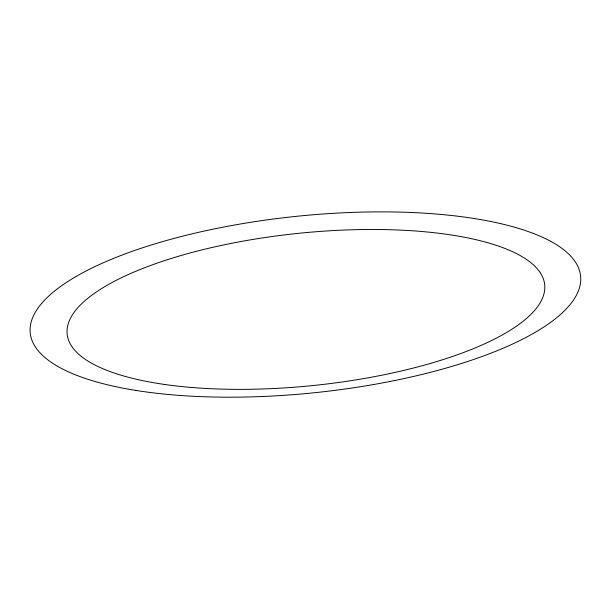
<?xml version="1.0" encoding="UTF-8"?>
<svg xmlns="http://www.w3.org/2000/svg" width="609" height="609" viewBox="0 0 609 609"><rect width="100%" height="100%" fill="white"/><g stroke="black" fill="none" stroke-linecap="round" stroke-linejoin="round"><path stroke-width="0.91" d="M135.898 390.43A276.646 88.655 -5.9 0 0 578.07 291.681A276.646 88.655 -5.9 0 0 202.287 231.489A276.646 88.655 -5.9 0 0 135.898 390.43M164.384 384.424A240.037 76.445 -5.9 0 0 543.357 295.86A240.037 76.445 -5.9 0 0 210.021 247.962A240.037 76.445 -5.9 0 0 164.384 384.424"/></g></svg>
